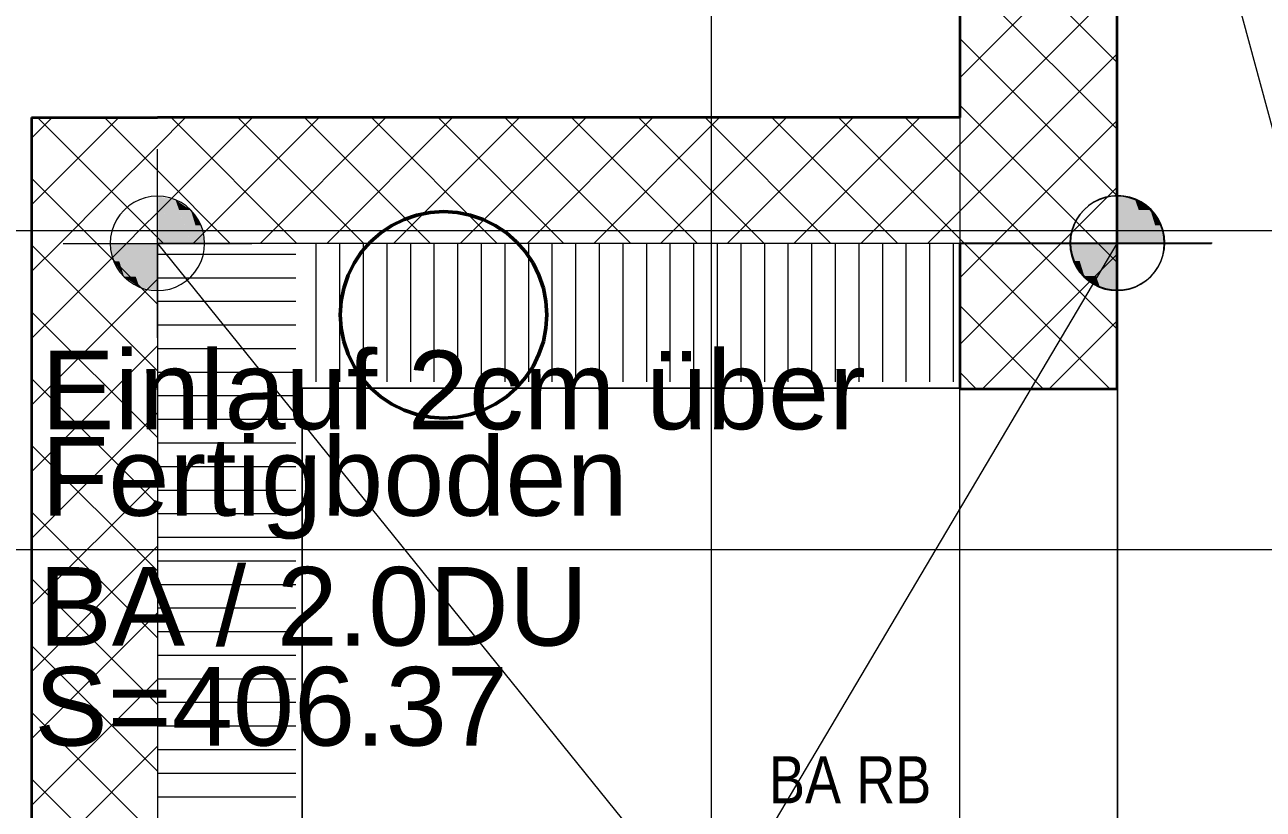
# Model space of a CAD drawing. Extents: x -1 to 1342, y -35 to 723.
# Drawn here: x 476.92 to 516.29, y 422.64 to 447.58 of the extents above; entities that cross this region are included whole.
import ezdxf
from ezdxf.lldxf.tags import DXFTag

# ---------------------------------------------------------------- set-up
doc = ezdxf.new("R2010")
doc.units = 0
doc.layers.get('0').update_dxf_attribs({"lineweight": 18})
for name, color, linetype, lineweight in [('-1._UG_3_- offene Fragen Neu', 7, 'Continuous', 25), ('-1._UG_3_015 Innenwände Bauteilschraffuren Neu', 7, 'Continuous', 25), ('-1._UG_3_015 Innenwände Neu', 7, 'Continuous', 25), ('-1._UG_3_027 Oberhalb Neu', 7, 'Continuous', 25), ('-1._UG_3_035 Decken Neu', 7, 'Continuous', 25), ('-1._UG_3_111 Bemassung Ausführung Koten Neu', 7, 'Continuous', 25), ('-1._UG_3_321 Sanitär Bemassung', 7, 'Continuous', 25)]:
    doc.layers.add(name, color=color, linetype=linetype, lineweight=lineweight)
doc.layers.add('S_T_Text_Grundleitungen', color=2, linetype='Continuous', lineweight=18, true_color=0xffff00)
doc.layers.add('X_Mass', color=7, linetype='Continuous', lineweight=18, true_color=0x0080ff)
doc.styles.get("Standard").update_dxf_attribs({"font": 'arial.ttf'})
tags = doc.linetypes.add('Strich 3_1mm Kanten', pattern=[0.004, 0.003, -0.001]).pattern_tags.tags
tags[6:7] = [DXFTag(74, 4), DXFTag(75, 0), DXFTag(340, '0'), DXFTag(46, 1.0), DXFTag(50, 0.0), DXFTag(44, 0.0), DXFTag(45, 0.0)]
tags[4:5] = [DXFTag(74, 4), DXFTag(75, 0), DXFTag(340, '0'), DXFTag(46, 1.0), DXFTag(50, 0.0), DXFTag(44, 0.0), DXFTag(45, 0.0)]
tags = doc.linetypes.add('Strichpunkt 3_1_1mm Achsen', pattern=[0.005, 0.003, -0.001, 0, -0.001]).pattern_tags.tags
tags[10:11] = [DXFTag(74, 4), DXFTag(75, 0), DXFTag(340, '0'), DXFTag(46, 1.0), DXFTag(50, 0.0), DXFTag(44, 0.0), DXFTag(45, 0.0)]
tags[8:9] = [DXFTag(74, 4), DXFTag(75, 0), DXFTag(340, '0'), DXFTag(46, 1.0), DXFTag(50, 0.0), DXFTag(44, 0.0), DXFTag(45, 0.0)]
tags[6:7] = [DXFTag(74, 4), DXFTag(75, 0), DXFTag(340, '0'), DXFTag(46, 1.0), DXFTag(50, 0.0), DXFTag(44, 0.0), DXFTag(45, 0.0)]
tags[4:5] = [DXFTag(74, 4), DXFTag(75, 0), DXFTag(340, '0'), DXFTag(46, 1.0), DXFTag(50, 0.0), DXFTag(44, 0.0), DXFTag(45, 0.0)]
tags = doc.linetypes.add('Strichpunkt 6_2_2mm Schnitt', pattern=[0.5, 0.3, -0.1, 0, -0.1]).pattern_tags.tags
tags[10:11] = [DXFTag(74, 4), DXFTag(75, 0), DXFTag(340, '0'), DXFTag(46, 1.0), DXFTag(50, 0.0), DXFTag(44, 0.0), DXFTag(45, 0.0)]
tags[8:9] = [DXFTag(74, 4), DXFTag(75, 0), DXFTag(340, '0'), DXFTag(46, 1.0), DXFTag(50, 0.0), DXFTag(44, 0.0), DXFTag(45, 0.0)]
tags[6:7] = [DXFTag(74, 4), DXFTag(75, 0), DXFTag(340, '0'), DXFTag(46, 1.0), DXFTag(50, 0.0), DXFTag(44, 0.0), DXFTag(45, 0.0)]
tags[4:5] = [DXFTag(74, 4), DXFTag(75, 0), DXFTag(340, '0'), DXFTag(46, 1.0), DXFTag(50, 0.0), DXFTag(44, 0.0), DXFTag(45, 0.0)]

# ---------------------------------------------------------------- blocks, each defined once
blk = doc.blocks.new('Maß-A0SKLQPHLL', base_point=(181.65, 389.956))
at = {"color": 0, "linetype": 'ByBlock', "lineweight": -2, "ltscale": 0.18}
blk.add_line((498.741, 516.628), (498.741, 418.834), dxfattribs=at)
blk = doc.blocks.new('Maß-A0SKLQPLLL', base_point=(467.04, 245.299))
at = {"color": 0, "linetype": 'ByBlock', "lineweight": -2, "ltscale": 0.18}
blk.add_line((600.141, 430.892), (475.148, 430.892), dxfattribs=at)
blk = doc.blocks.new('Referenz-A0SKLQRXLL', base_point=(5, 5))
at = {"layer": '-1._UG_3_- offene Fragen Neu', "color": 0, "linetype": 'Continuous', "lineweight": 50, "ltscale": 250}
for p, q in [((490.235, 441.643), (489.806, 441.615)), ((490.663, 441.615), (490.235, 441.643)), ((488.979, 441.393), (488.593, 441.203)), ((489.385, 441.531), (488.979, 441.393)), ((489.806, 441.615), (489.385, 441.531)), ((491.084, 441.531), (490.663, 441.615)), ((491.491, 441.393), (491.084, 441.531)), ((491.876, 441.203), (491.491, 441.393)), ((488.236, 440.964), (487.913, 440.681)), ((488.593, 441.203), (488.236, 440.964)), ((492.233, 440.964), (491.876, 441.203)), ((492.556, 440.681), (492.233, 440.964)), ((487.913, 440.681), (487.63, 440.358)), ((492.839, 440.358), (492.556, 440.681)), ((487.63, 440.358), (487.392, 440.001)), ((493.078, 440.001), (492.839, 440.358)), ((487.392, 440.001), (487.202, 439.616)), ((493.268, 439.616), (493.078, 440.001)), ((487.202, 439.616), (487.064, 439.21)), ((493.406, 439.21), (493.268, 439.616)), ((487.064, 439.21), (486.98, 438.788)), ((493.49, 438.788), (493.406, 439.21)), ((486.98, 438.788), (486.952, 438.36)), ((493.518, 438.36), (493.49, 438.788)), ((486.952, 438.36), (486.98, 437.931)), ((493.49, 437.931), (493.518, 438.36)), ((486.98, 437.931), (487.064, 437.51)), ((493.406, 437.51), (493.49, 437.931)), ((487.064, 437.51), (487.202, 437.104)), ((493.268, 437.104), (493.406, 437.51)), ((487.202, 437.104), (487.392, 436.719)), ((493.078, 436.719), (493.268, 437.104)), ((487.392, 436.719), (487.63, 436.361)), ((492.839, 436.361), (493.078, 436.719)), ((487.63, 436.361), (487.913, 436.039)), ((492.556, 436.039), (492.839, 436.361)), ((487.913, 436.039), (488.236, 435.755)), ((488.236, 435.755), (488.593, 435.517)), ((491.876, 435.517), (492.233, 435.755)), ((492.233, 435.755), (492.556, 436.039)), ((488.593, 435.517), (488.979, 435.327)), ((491.491, 435.327), (491.876, 435.517)), ((488.979, 435.327), (489.385, 435.189)), ((489.385, 435.189), (489.806, 435.105)), ((489.806, 435.105), (490.235, 435.077)), ((490.235, 435.077), (490.663, 435.105)), ((490.663, 435.105), (491.084, 435.189)), ((491.084, 435.189), (491.491, 435.327))]:
    blk.add_line(p, q, dxfattribs=at)
at = {"layer": '-1._UG_3_015 Innenwände Bauteilschraffuren Neu', "color": 0, "linetype": 'Continuous', "lineweight": 0, "ltscale": 0.0169}
for p, q in [((511.641, 446.383), (506.641, 451.383)), ((506.641, 445.897), (511.641, 450.897)), ((511.641, 444.262), (506.641, 449.262)), ((506.641, 443.776), (511.641, 448.776)), ((511.641, 442.14), (506.641, 447.14)), ((506.641, 441.655), (511.641, 446.655)), ((511.641, 440.019), (506.641, 445.019)), ((481.141, 440.821), (477.334, 444.628)), ((477.468, 444.301), (477.795, 444.628)), ((478.529, 443.241), (479.916, 444.628)), ((481.141, 442.942), (479.455, 444.628)), ((481.141, 443.732), (482.038, 444.628)), ((481.141, 441.61), (484.159, 444.628)), ((485.576, 440.628), (481.576, 444.628)), ((482.28, 440.628), (486.28, 444.628)), ((487.698, 440.628), (483.698, 444.628)), ((484.402, 440.628), (488.402, 444.628)), ((489.819, 440.628), (485.819, 444.628)), ((486.523, 440.628), (490.523, 444.628)), ((491.94, 440.628), (487.94, 444.628)), ((488.644, 440.628), (492.644, 444.628)), ((494.062, 440.628), (490.062, 444.628)), ((490.766, 440.628), (494.766, 444.628)), ((496.183, 440.628), (492.183, 444.628)), ((492.887, 440.628), (496.887, 444.628)), ((498.304, 440.628), (494.304, 444.628)), ((495.008, 440.628), (499.008, 444.628)), ((500.426, 440.628), (496.426, 444.628)), ((497.13, 440.628), (501.13, 444.628)), ((502.547, 440.628), (498.547, 444.628)), ((499.251, 440.628), (503.251, 444.628)), ((504.668, 440.628), (500.668, 444.628)), ((501.372, 440.628), (505.372, 444.628)), ((506.641, 440.776), (502.79, 444.628)), ((506.641, 442.898), (504.911, 444.628)), ((506.641, 439.533), (511.641, 444.533)), ((477.141, 443.974), (477.468, 444.301)), ((479.59, 442.18), (481.141, 443.732)), ((503.494, 440.628), (506.641, 443.776)), ((477.141, 441.853), (478.529, 443.241)), ((483.455, 440.628), (481.141, 442.942)), ((511.641, 437.898), (506.641, 442.898)), ((479.212, 440.628), (477.141, 442.699)), ((478.038, 440.628), (479.59, 442.18)), ((506.641, 437.412), (511.641, 442.412)), ((505.615, 440.628), (506.641, 441.655)), ((480.65, 441.119), (481.141, 441.61)), ((480.159, 440.628), (480.65, 441.119)), ((477.141, 439.732), (478.038, 440.628)), ((477.141, 437.61), (480.159, 440.628)), ((481.141, 436.578), (477.141, 440.578)), ((481.141, 438.699), (479.212, 440.628)), ((481.334, 440.628), (481.141, 440.821)), ((486.191, 436.228), (486.191, 440.628)), ((486.941, 436.228), (486.941, 440.628)), ((487.691, 436.228), (487.691, 440.628)), ((488.441, 436.228), (488.441, 440.628)), ((489.191, 436.228), (489.191, 440.628)), ((489.941, 436.228), (489.941, 440.628)), ((490.691, 436.228), (490.691, 440.628)), ((491.441, 436.228), (491.441, 440.628)), ((492.191, 436.228), (492.191, 440.628)), ((492.941, 436.228), (492.941, 440.628)), ((493.691, 436.228), (493.691, 440.628)), ((494.441, 436.228), (494.441, 440.628)), ((495.191, 436.228), (495.191, 440.628)), ((495.941, 436.228), (495.941, 440.628)), ((496.691, 436.228), (496.691, 440.628)), ((497.441, 436.228), (497.441, 440.628)), ((498.191, 436.228), (498.191, 440.628)), ((498.941, 436.228), (498.941, 440.628)), ((499.691, 436.228), (499.691, 440.628)), ((500.441, 436.228), (500.441, 440.628)), ((501.191, 436.228), (501.191, 440.628)), ((501.941, 436.228), (501.941, 440.628)), ((502.691, 436.228), (502.691, 440.628)), ((503.441, 436.228), (503.441, 440.628)), ((504.191, 436.228), (504.191, 440.628)), ((504.941, 436.228), (504.941, 440.628)), ((505.691, 436.228), (505.691, 440.628)), ((506.441, 436.228), (506.441, 440.628)), ((511.41, 436.008), (506.641, 440.776)), ((481.491, 440.278), (481.141, 440.278)), ((485.541, 440.278), (481.491, 440.278)), ((507.359, 436.008), (511.641, 440.291)), ((477.141, 435.489), (481.141, 439.489)), ((482.241, 439.528), (481.141, 439.528)), ((485.541, 439.528), (482.241, 439.528)), ((482.991, 438.778), (481.141, 438.778)), ((485.541, 438.778), (482.991, 438.778)), ((509.288, 436.008), (506.641, 438.655)), ((481.141, 434.457), (477.141, 438.457)), ((509.48, 436.008), (511.641, 438.169)), ((483.741, 438.028), (481.141, 438.028)), ((485.541, 438.028), (483.741, 438.028)), ((477.141, 433.368), (481.141, 437.368)), ((484.491, 437.278), (481.141, 437.278)), ((485.541, 437.278), (484.491, 437.278)), ((485.241, 436.528), (481.141, 436.528)), ((485.541, 436.528), (485.241, 436.528)), ((507.167, 436.008), (506.641, 436.534)), ((481.141, 432.335), (477.141, 436.335)), ((485.541, 435.778), (481.141, 435.778)), ((511.601, 436.008), (511.641, 436.048)), ((477.141, 431.247), (481.141, 435.247)), ((485.541, 435.028), (481.141, 435.028)), ((481.141, 430.214), (477.141, 434.214)), ((485.541, 434.278), (481.141, 434.278)), ((485.541, 433.528), (481.141, 433.528)), ((477.141, 429.125), (481.141, 433.125)), ((485.541, 432.778), (481.141, 432.778)), ((481.141, 428.093), (477.141, 432.093)), ((485.541, 432.028), (481.141, 432.028)), ((477.141, 427.004), (481.141, 431.004)), ((485.541, 431.278), (481.141, 431.278)), ((485.541, 430.528), (481.141, 430.528)), ((481.141, 425.971), (477.141, 429.971)), ((485.541, 429.778), (481.141, 429.778)), ((477.141, 424.883), (481.141, 428.883)), ((485.541, 429.028), (481.141, 429.028)), ((485.541, 428.278), (481.141, 428.278)), ((481.141, 423.85), (477.141, 427.85)), ((485.541, 427.528), (481.141, 427.528)), ((477.141, 422.761), (481.141, 426.761)), ((485.541, 426.778), (481.141, 426.778)), ((485.541, 426.028), (481.141, 426.028)), ((481.141, 421.729), (477.141, 425.729)), ((485.541, 425.278), (481.141, 425.278)), ((477.141, 420.64), (481.141, 424.64)), ((485.541, 424.528), (481.141, 424.528)), ((481.141, 419.607), (477.141, 423.607)), ((485.541, 423.778), (481.141, 423.778)), ((485.541, 423.028), (481.141, 423.028))]:
    blk.add_line(p, q, dxfattribs=at)
at = {"layer": '-1._UG_3_015 Innenwände Neu', "color": 0, "lineweight": 35}
for p, q in [((506.641, 475.028), (506.641, 444.628)), ((511.641, 436.008), (511.641, 475.028)), ((477.141, 444.628), (481.141, 444.628)), ((477.141, 444.628), (477.141, 399.028)), ((506.641, 444.628), (481.141, 444.628)), ((506.641, 440.628), (506.641, 436.008)), ((506.641, 436.008), (511.641, 436.008))]:
    blk.add_line(p, q, dxfattribs=at)
at = {"layer": '-1._UG_3_015 Innenwände Neu', "color": 0, "lineweight": 18}
blk.add_line((506.641, 436.228), (506.641, 440.628), dxfattribs=at)
at = {"layer": '-1._UG_3_015 Innenwände Neu', "color": 0, "lineweight": 13}
for p, q in [((506.641, 436.028), (506.641, 436.228)), ((485.741, 401.628), (485.741, 436.028)), ((485.741, 436.028), (506.641, 436.028))]:
    blk.add_line(p, q, dxfattribs=at)
at = {"layer": '-1._UG_3_027 Oberhalb Neu', "color": 0, "linetype": 'Strichpunkt 6_2_2mm Schnitt', "lineweight": 13, "ltscale": 16.9}
blk.add_line((721.341, 441.028), (284.841, 441.028), dxfattribs=at)
at = {"layer": '-1._UG_3_035 Decken Neu', "color": 0, "linetype": 'Strich 3_1mm Kanten', "lineweight": 13, "ltscale": 2197}
for p, q in [((506.641, 481.028), (506.641, 440.648)), ((481.141, 440.628), (481.141, 397.028)), ((506.641, 440.628), (481.141, 440.628)), ((506.641, 440.648), (506.641, 440.628))]:
    blk.add_line(p, q, dxfattribs=at)
at = {"layer": '-1._UG_3_035 Decken Neu', "color": 0, "linetype": 'Strich 3_1mm Kanten', "lineweight": 13, "ltscale": 16.9}
for p, q in [((506.641, 481.028), (546.641, 333.028)), ((481.141, 440.628), (498.741, 418.828)), ((498.741, 418.828), (511.641, 440.628)), ((506.641, 440.648), (511.661, 440.648)), ((506.641, 440.628), (511.641, 440.628)), ((511.641, 440.628), (511.641, 397.028)), ((511.661, 397.008), (511.661, 440.648))]:
    blk.add_line(p, q, dxfattribs=at)
at = {"layer": '-1._UG_3_035 Decken Neu', "color": 0, "linetype": 'Strichpunkt 3_1_1mm Achsen', "lineweight": 13, "ltscale": 2197}
for p, q in [((506.641, 436.028), (485.741, 436.028)), ((485.741, 436.028), (485.741, 397.028)), ((506.641, 397.028), (506.641, 436.028))]:
    blk.add_line(p, q, dxfattribs=at)
at = {"layer": '-1._UG_3_111 Bemassung Ausführung Koten Neu', "color": 0, "lineweight": 13}
for p, q in [((481.141, 437.628), (481.141, 443.628)), ((511.641, 437.628), (511.641, 443.628)), ((511.661, 437.648), (511.661, 443.648)), ((478.141, 440.628), (484.141, 440.628)), ((508.641, 440.628), (514.641, 440.628)), ((508.661, 440.648), (514.661, 440.648))]:
    blk.add_line(p, q, dxfattribs=at)
at = {"layer": '-1._UG_3_111 Bemassung Ausführung Koten Neu', "color": 0, "linetype": 'Continuous', "lineweight": 13, "ltscale": 16.9}
for p, q in [((480.753, 442.077), (480.567, 442.014)), ((480.946, 442.115), (480.753, 442.077)), ((481.141, 442.128), (480.946, 442.115)), ((481.337, 442.115), (481.141, 442.128)), ((481.53, 442.077), (481.337, 442.115)), ((481.715, 442.014), (481.53, 442.077)), ((511.087, 442.034), (510.911, 441.947)), ((511.253, 442.077), (511.067, 442.014)), ((511.273, 442.097), (511.087, 442.034)), ((511.446, 442.115), (511.253, 442.077)), ((511.466, 442.135), (511.273, 442.097)), ((511.641, 442.128), (511.446, 442.115)), ((511.661, 442.148), (511.466, 442.135)), ((511.837, 442.115), (511.641, 442.128)), ((511.857, 442.135), (511.661, 442.148)), ((512.03, 442.077), (511.837, 442.115)), ((512.05, 442.097), (511.857, 442.135)), ((512.215, 442.014), (512.03, 442.077)), ((512.235, 442.034), (512.05, 442.097)), ((512.411, 441.947), (512.235, 442.034)), ((480.081, 441.689), (479.951, 441.541)), ((480.228, 441.818), (480.081, 441.689)), ((480.391, 441.927), (480.228, 441.818)), ((480.567, 442.014), (480.391, 441.927)), ((481.891, 441.927), (481.715, 442.014)), ((482.054, 441.818), (481.891, 441.927)), ((482.202, 441.689), (482.054, 441.818)), ((482.331, 441.541), (482.202, 441.689)), ((510.581, 441.689), (510.451, 441.541)), ((510.601, 441.709), (510.471, 441.561)), ((510.728, 441.818), (510.581, 441.689)), ((510.748, 441.838), (510.601, 441.709)), ((510.891, 441.927), (510.728, 441.818)), ((510.911, 441.947), (510.748, 441.838)), ((511.067, 442.014), (510.891, 441.927)), ((512.391, 441.927), (512.215, 442.014)), ((512.554, 441.818), (512.391, 441.927)), ((512.574, 441.838), (512.411, 441.947)), ((512.702, 441.689), (512.554, 441.818)), ((512.722, 441.709), (512.574, 441.838)), ((512.831, 441.541), (512.702, 441.689)), ((512.851, 441.561), (512.722, 441.709)), ((479.842, 441.378), (479.755, 441.202)), ((479.951, 441.541), (479.842, 441.378)), ((482.44, 441.378), (482.331, 441.541)), ((482.527, 441.202), (482.44, 441.378)), ((510.342, 441.378), (510.255, 441.202)), ((510.362, 441.398), (510.275, 441.222)), ((510.451, 441.541), (510.342, 441.378)), ((510.471, 441.561), (510.362, 441.398)), ((512.94, 441.378), (512.831, 441.541)), ((512.96, 441.398), (512.851, 441.561)), ((513.027, 441.202), (512.94, 441.378)), ((513.047, 441.222), (512.96, 441.398)), ((479.692, 441.016), (479.654, 440.824)), ((479.755, 441.202), (479.692, 441.016)), ((482.59, 441.016), (482.527, 441.202)), ((482.628, 440.824), (482.59, 441.016)), ((510.192, 441.016), (510.154, 440.824)), ((510.174, 440.844), (510.161, 440.648)), ((510.212, 441.036), (510.174, 440.844)), ((510.255, 441.202), (510.192, 441.016)), ((510.275, 441.222), (510.212, 441.036)), ((513.09, 441.016), (513.027, 441.202)), ((513.11, 441.036), (513.047, 441.222)), ((513.128, 440.824), (513.09, 441.016)), ((513.148, 440.844), (513.11, 441.036)), ((513.161, 440.648), (513.148, 440.844)), ((479.654, 440.824), (479.641, 440.628)), ((479.641, 440.628), (479.654, 440.432)), ((482.641, 440.628), (482.628, 440.824)), ((482.628, 440.432), (482.641, 440.628)), ((510.154, 440.824), (510.141, 440.628)), ((510.141, 440.628), (510.154, 440.432)), ((510.161, 440.648), (510.174, 440.452)), ((510.174, 440.452), (510.212, 440.26)), ((513.11, 440.26), (513.148, 440.452)), ((513.141, 440.628), (513.128, 440.824)), ((513.128, 440.432), (513.141, 440.628)), ((513.148, 440.452), (513.161, 440.648)), ((479.654, 440.432), (479.692, 440.24)), ((479.692, 440.24), (479.755, 440.054)), ((482.527, 440.054), (482.59, 440.24)), ((482.59, 440.24), (482.628, 440.432)), ((510.154, 440.432), (510.192, 440.24)), ((510.192, 440.24), (510.255, 440.054)), ((510.212, 440.26), (510.275, 440.074)), ((510.275, 440.074), (510.362, 439.898)), ((512.96, 439.898), (513.047, 440.074)), ((513.027, 440.054), (513.09, 440.24)), ((513.047, 440.074), (513.11, 440.26)), ((513.09, 440.24), (513.128, 440.432)), ((479.755, 440.054), (479.842, 439.878)), ((479.842, 439.878), (479.951, 439.715)), ((479.951, 439.715), (480.081, 439.568)), ((482.202, 439.568), (482.331, 439.715)), ((482.331, 439.715), (482.44, 439.878)), ((482.44, 439.878), (482.527, 440.054)), ((510.255, 440.054), (510.342, 439.878)), ((510.342, 439.878), (510.451, 439.715)), ((510.362, 439.898), (510.471, 439.735)), ((510.451, 439.715), (510.581, 439.568)), ((510.471, 439.735), (510.601, 439.588)), ((512.702, 439.568), (512.831, 439.715)), ((512.722, 439.588), (512.851, 439.735)), ((512.831, 439.715), (512.94, 439.878)), ((512.851, 439.735), (512.96, 439.898)), ((512.94, 439.878), (513.027, 440.054)), ((480.081, 439.568), (480.228, 439.438)), ((480.228, 439.438), (480.391, 439.329)), ((480.391, 439.329), (480.567, 439.242)), ((481.715, 439.242), (481.891, 439.329)), ((481.891, 439.329), (482.054, 439.438)), ((482.054, 439.438), (482.202, 439.568)), ((510.581, 439.568), (510.728, 439.438)), ((510.601, 439.588), (510.748, 439.458)), ((510.728, 439.438), (510.891, 439.329)), ((510.748, 439.458), (510.911, 439.349)), ((510.891, 439.329), (511.067, 439.242)), ((510.911, 439.349), (511.087, 439.262)), ((512.215, 439.242), (512.391, 439.329)), ((512.235, 439.262), (512.411, 439.349)), ((512.391, 439.329), (512.554, 439.438)), ((512.411, 439.349), (512.574, 439.458)), ((512.554, 439.438), (512.702, 439.568)), ((512.574, 439.458), (512.722, 439.588)), ((480.567, 439.242), (480.753, 439.179)), ((480.753, 439.179), (480.946, 439.141)), ((480.946, 439.141), (481.141, 439.128)), ((481.141, 439.128), (481.337, 439.141)), ((481.337, 439.141), (481.53, 439.179)), ((481.53, 439.179), (481.715, 439.242)), ((511.067, 439.242), (511.253, 439.179)), ((511.087, 439.262), (511.273, 439.199)), ((511.253, 439.179), (511.446, 439.141)), ((511.273, 439.199), (511.466, 439.161)), ((511.446, 439.141), (511.641, 439.128)), ((511.466, 439.161), (511.661, 439.148)), ((511.641, 439.128), (511.837, 439.141)), ((511.661, 439.148), (511.857, 439.161)), ((511.837, 439.141), (512.03, 439.179)), ((511.857, 439.161), (512.05, 439.199)), ((512.03, 439.179), (512.215, 439.242)), ((512.05, 439.199), (512.235, 439.262))]:
    blk.add_line(p, q, dxfattribs=at)
at = {"layer": '-1._UG_3_111 Bemassung Ausführung Koten Neu', "color": 0, "linetype": 'Continuous', "lineweight": 0, "ltscale": 0.0169}
for points in [[(481.141, 440.628), (481.715, 440.628), (481.141, 442.128)], [(481.185, 442.014), (481.715, 442.014), (481.141, 442.128)], [(511.641, 440.628), (512.215, 440.628), (511.641, 442.128)], [(511.685, 442.014), (512.215, 442.014), (511.641, 442.128)], [(511.661, 440.648), (512.235, 440.648), (511.661, 442.148)], [(511.705, 442.034), (512.235, 442.034), (511.661, 442.148)], [(512.235, 440.648), (512.235, 442.034), (511.705, 442.034)], [(512.235, 440.648), (512.722, 440.648), (512.235, 442.034)], [(512.35, 441.709), (512.722, 441.709), (512.235, 442.034)], [(481.715, 440.628), (481.715, 442.014), (481.185, 442.014)], [(481.715, 440.628), (482.202, 440.628), (481.715, 442.014)], [(481.83, 441.689), (482.202, 441.689), (481.715, 442.014)], [(482.202, 440.628), (482.202, 441.689), (481.83, 441.689)], [(482.202, 440.628), (482.527, 440.628), (482.202, 441.689)], [(482.351, 441.202), (482.527, 441.202), (482.202, 441.689)], [(512.215, 440.628), (512.215, 442.014), (511.685, 442.014)], [(512.215, 440.628), (512.702, 440.628), (512.215, 442.014)], [(512.33, 441.689), (512.702, 441.689), (512.215, 442.014)], [(512.702, 440.628), (512.702, 441.689), (512.33, 441.689)], [(512.722, 440.648), (512.722, 441.709), (512.35, 441.709)], [(512.702, 440.628), (513.027, 440.628), (512.702, 441.689)], [(512.851, 441.202), (513.027, 441.202), (512.702, 441.689)], [(512.722, 440.648), (513.047, 440.648), (512.722, 441.709)], [(512.871, 441.222), (513.047, 441.222), (512.722, 441.709)], [(482.527, 440.628), (482.527, 441.202), (482.351, 441.202)], [(482.527, 440.628), (482.641, 440.628), (482.527, 441.202)], [(513.027, 440.628), (513.027, 441.202), (512.851, 441.202)], [(513.047, 440.648), (513.047, 441.222), (512.871, 441.222)], [(513.027, 440.628), (513.141, 440.628), (513.027, 441.202)], [(513.047, 440.648), (513.161, 440.648), (513.047, 441.222)], [(479.755, 440.054), (479.755, 440.628), (479.641, 440.628)], [(479.755, 440.054), (479.931, 440.054), (479.755, 440.628)], [(480.081, 439.568), (480.081, 440.628), (479.755, 440.628)], [(480.081, 439.568), (480.453, 439.568), (480.081, 440.628)], [(480.567, 439.242), (480.567, 440.628), (480.081, 440.628)], [(480.567, 439.242), (481.098, 439.242), (480.567, 440.628)], [(481.141, 439.128), (481.141, 440.628), (480.567, 440.628)], [(510.255, 440.054), (510.255, 440.628), (510.141, 440.628)], [(510.275, 440.074), (510.275, 440.648), (510.161, 440.648)], [(510.255, 440.054), (510.431, 440.054), (510.255, 440.628)], [(510.581, 439.568), (510.581, 440.628), (510.255, 440.628)], [(510.275, 440.074), (510.451, 440.074), (510.275, 440.648)], [(510.601, 439.588), (510.601, 440.648), (510.275, 440.648)], [(510.581, 439.568), (510.953, 439.568), (510.581, 440.628)], [(511.067, 439.242), (511.067, 440.628), (510.581, 440.628)], [(510.601, 439.588), (510.973, 439.588), (510.601, 440.648)], [(511.087, 439.262), (511.087, 440.648), (510.601, 440.648)], [(511.067, 439.242), (511.598, 439.242), (511.067, 440.628)], [(511.641, 439.128), (511.641, 440.628), (511.067, 440.628)], [(511.087, 439.262), (511.618, 439.262), (511.087, 440.648)], [(511.661, 439.148), (511.661, 440.648), (511.087, 440.648)], [(510.601, 439.588), (510.451, 440.074), (510.275, 440.074)], [(480.081, 439.568), (479.931, 440.054), (479.755, 440.054)], [(510.581, 439.568), (510.431, 440.054), (510.255, 440.054)], [(480.567, 439.242), (480.453, 439.568), (480.081, 439.568)], [(511.067, 439.242), (510.953, 439.568), (510.581, 439.568)], [(511.087, 439.262), (510.973, 439.588), (510.601, 439.588)], [(481.141, 439.128), (481.098, 439.242), (480.567, 439.242)], [(511.641, 439.128), (511.598, 439.242), (511.067, 439.242)], [(511.661, 439.148), (511.618, 439.262), (511.087, 439.262)]]:
    blk.add_solid(points, dxfattribs=at)
at = {"layer": '-1._UG_3_321 Sanitär Bemassung', "color": 0, "linetype": 'Continuous', "lineweight": 13, "ltscale": 0.0169, "char_height": 1.5, "attachment_point": 1}
for s, insert in [('{\\fArial Narrow;BA}', (500.577, 424.326)), ('{\\fArial Narrow;RB}', (503.352, 424.326))]:
    blk.add_mtext(s, dxfattribs=dict(at, insert=insert))

msp = doc.modelspace()

# ---------------------------------------------------------------- block references
at = {"color": 8, "lineweight": 25, "ltscale": 0.25, "true_color": 0x808080}
msp.add_blockref('Referenz-A0SKLQRXLL', (5, 5), dxfattribs=at)
at = {"layer": 'X_Mass', "ltscale": 0.18}
for name, p in [('Maß-A0SKLQPHLL', (181.65, 389.956)), ('Maß-A0SKLQPLLL', (467.04, 245.299))]:
    msp.add_blockref(name, p, dxfattribs=at)

# ---------------------------------------------------------------- texts
at = {"layer": 'S_T_Text_Grundleitungen', "color": 24, "ltscale": 0.18, "true_color": 0x993300, "char_height": 2.5, "attachment_point": 1}
for s, insert in [('{\\fArial;Einlauf 2cm über}', (477.449, 437.22)), ('{\\fArial;Fertigboden}', (477.449, 434.47)), ('{\\fArial;BA / 2.0DU}', (477.362, 430.342)), ('{\\fArial;S=406.37}', (477.23, 427.163))]:
    msp.add_mtext(s, dxfattribs=dict(at, insert=insert))

doc.saveas('drawing.dxf')
